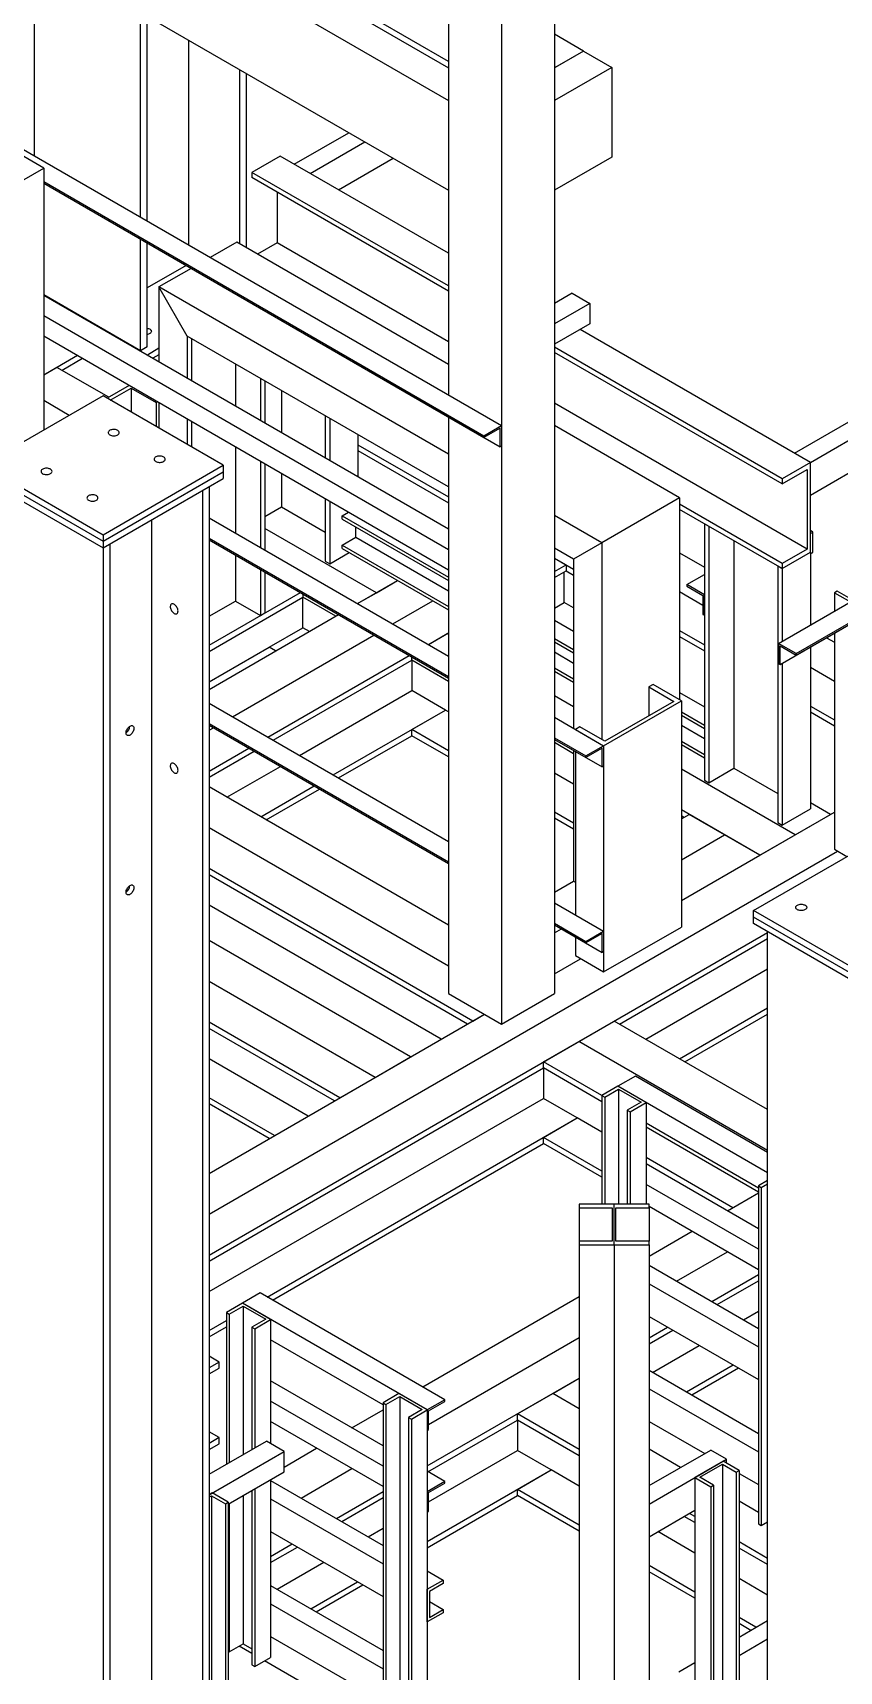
# Model space of a CAD drawing. Header units: millimetres. Extents: x 0 to 16187, y -20471 to 6290.
# Drawn here: x 9546.1 to 9626.8, y 3112.1 to 3275.9 of the extents above; entities that cross this region are included whole.
import ezdxf

# ---------------------------------------------------------------- set-up
doc = ezdxf.new("R2010")
doc.units = ezdxf.units.MM

msp = doc.modelspace()

# ---------------------------------------------------------------- linework, layer by layer
at = {"color": 7, "linetype": 'Continuous', "lineweight": 25}
for p, q in [((9587.66803, 3300.21583), (9587.66803, 3239.66933)), ((9598.27463, 3300.21583), (9598.27463, 3179.85772)), ((9542.66068, 3298.35345), (9587.66803, 3272.37126)), ((9592.97133, 3297.1543), (9592.97133, 3176.79619)), ((9542.02428, 3295.4552), (9587.66803, 3269.10563)), ((9587.66803, 3273.0026), (9550.26208, 3294.59659)), ((9542.02428, 3286.47325), (9587.66803, 3260.12368)), ((9546.26693, 3263.56968), (9546.26693, 3278.02081)), ((9556.87353, 3257.44662), (9556.87353, 3277.90097)), ((9557.54528, 3257.05882), (9557.54528, 3277.51317)), ((9561.69953, 3254.66063), (9561.69953, 3275.11497)), ((9601.17377, 3274.0449), (9598.27463, 3275.71853)), ((9601.17377, 3274.0449), (9598.27463, 3272.37126)), ((9601.17377, 3274.0449), (9598.34534, 3272.41208)), ((9601.17377, 3274.0449), (9604.00219, 3272.41208)), ((9566.80838, 3254.76892), (9566.80838, 3272.1657)), ((9598.34534, 3272.41208), (9598.27463, 3272.4529)), ((9604.00219, 3272.41208), (9598.27463, 3269.10563)), ((9604.00219, 3272.41208), (9604.00219, 3263.43013)), ((9567.48013, 3254.38113), (9567.48013, 3271.7779)), ((9536.72098, 3269.08043), (9592.97133, 3236.6078)), ((9587.66803, 3269.10563), (9587.66803, 3260.12368)), ((9598.27463, 3269.10563), (9598.27463, 3260.12368)), ((9547.18616, 3262.35355), (9541.88286, 3265.41508)), ((9572.25321, 3262.7287), (9577.70436, 3265.87558)), ((9573.8442, 3261.81024), (9579.29535, 3264.95712)), ((9541.88286, 3259.29202), (9547.18616, 3262.35355)), ((9547.18616, 3262.35355), (9547.18616, 3236.15179)), ((9570.83889, 3263.54518), (9568.01046, 3261.91236)), ((9587.66803, 3253.82992), (9570.83889, 3263.54518)), ((9576.67309, 3260.17716), (9582.12424, 3263.32404)), ((9604.00219, 3263.43013), (9598.27463, 3260.12368)), ((9547.18616, 3260.99799), (9591.20356, 3235.58729)), ((9547.18616, 3260.83469), (9591.20356, 3235.42398)), ((9547.18616, 3260.83438), (9592.82991, 3234.48481)), ((9587.66803, 3250.56429), (9568.01046, 3261.91236)), ((9568.01046, 3261.91236), (9568.01046, 3261.40202)), ((9587.66803, 3250.05395), (9568.01046, 3261.40202)), ((9570.52069, 3259.9529), (9570.52069, 3254.88987)), ((9556.87353, 3244.08884), (9556.87353, 3255.24198)), ((9557.54528, 3244.47663), (9557.54528, 3254.85419)), ((9566.49018, 3254.95261), (9563.84196, 3253.42383)), ((9587.66803, 3242.7269), (9566.49018, 3254.95261)), ((9570.52069, 3254.88987), (9568.55977, 3253.75786)), ((9587.66803, 3244.99092), (9570.52069, 3254.88987)), ((9561.42464, 3252.61469), (9557.54528, 3250.37518)), ((9561.93248, 3252.32151), (9558.712, 3250.46237)), ((9556.87353, 3244.08884), (9547.18616, 3249.68123)), ((9547.18616, 3249.64729), (9587.66803, 3226.27761)), ((9587.66803, 3233.74641), (9558.712, 3250.46237)), ((9561.54043, 3245.56339), (9558.712, 3250.46237)), ((9558.712, 3250.46237), (9558.712, 3242.99357)), ((9600.0424, 3249.83465), (9598.27463, 3248.81414)), ((9600.0424, 3249.83465), (9601.81016, 3248.81414)), ((9547.18616, 3247.60627), (9587.66803, 3224.23659)), ((9601.81016, 3248.81414), (9598.27463, 3246.77312)), ((9601.81016, 3248.81414), (9601.81016, 3246.77279)), ((9601.81016, 3246.77279), (9598.27463, 3244.73177)), ((9623.87189, 3232.92987), (9600.85141, 3246.21931)), ((9547.18616, 3245.56492), (9587.66803, 3222.19524)), ((9547.19909, 3245.55746), (9547.18616, 3245.55)), ((9557.54528, 3244.47663), (9556.87353, 3244.08884)), ((9558.712, 3244.33376), (9557.55124, 3243.66366)), ((9587.66803, 3230.48025), (9561.54043, 3245.56339)), ((9561.54043, 3245.56339), (9561.54043, 3241.36075)), ((9561.98237, 3245.30826), (9561.98237, 3241.10562)), ((9621.04347, 3231.29705), (9598.27463, 3244.44123)), ((9550.56492, 3243.61441), (9547.18616, 3241.66389)), ((9548.50845, 3242.42724), (9547.18616, 3241.66389)), ((9553.68836, 3239.43694), (9548.50845, 3242.42724)), ((9551.07766, 3243.31841), (9549.02119, 3242.13124)), ((9558.712, 3243.68053), (9558.11702, 3243.33705)), ((9558.712, 3243.02729), (9558.68279, 3243.01043)), ((9566.36644, 3242.7774), (9566.36644, 3238.57476)), ((9621.04347, 3230.78672), (9598.27463, 3243.93089)), ((9568.87666, 3241.32827), (9568.87666, 3237.12563)), ((9569.31861, 3241.07314), (9569.31861, 3236.87051)), ((9553.12586, 3239.5807), (9541.10505, 3232.64123)), ((9549.74706, 3237.63016), (9547.18616, 3239.10854)), ((9565.14668, 3232.64123), (9553.12586, 3239.5807)), ((9555.74483, 3240.62411), (9553.53163, 3239.34646)), ((9553.84983, 3239.16277), (9555.93661, 3240.36744)), ((9555.93661, 3240.36744), (9558.44684, 3238.91831)), ((9555.93661, 3240.36744), (9555.93661, 3237.95809)), ((9570.96263, 3240.12407), (9570.96263, 3235.92143)), ((9558.44684, 3238.91831), (9558.57326, 3238.99129)), ((9558.44684, 3238.91831), (9558.44684, 3236.50897)), ((9558.712, 3238.9112), (9558.712, 3236.35589)), ((9575.34669, 3237.5932), (9575.34669, 3233.39057)), ((9587.66803, 3237.4647), (9587.66803, 3179.85772)), ((9623.5537, 3224.27457), (9598.27463, 3238.86786)), ((9622.28102, 3233.84826), (9630.80154, 3238.76706)), ((9623.87189, 3232.92974), (9632.39253, 3237.8486)), ((9561.54043, 3237.27838), (9561.54043, 3234.72308)), ((9561.98237, 3237.02325), (9561.98237, 3234.46795)), ((9575.78863, 3237.33808), (9575.78863, 3233.13544)), ((9591.20356, 3235.58729), (9592.97133, 3236.6078)), ((9592.82991, 3236.36285), (9591.20356, 3235.42398)), ((9592.82991, 3234.48481), (9592.82991, 3236.36285)), ((9592.97133, 3236.6078), (9592.97133, 3234.56645)), ((9610.79042, 3229.37863), (9598.27463, 3236.60384)), ((9566.36644, 3234.49239), (9566.36644, 3225.8762)), ((9578.61706, 3235.70526), (9578.61706, 3231.50262)), ((9578.61706, 3234.70401), (9587.66803, 3229.479)), ((9591.20356, 3235.42398), (9591.20356, 3235.58729)), ((9592.97133, 3234.56645), (9592.82991, 3234.48481)), ((9623.87189, 3229.66358), (9632.39253, 3234.58243)), ((9541.10505, 3232.64123), (9553.12586, 3225.70177)), ((9553.12586, 3225.70177), (9565.14668, 3232.64123)), ((9565.14668, 3232.64123), (9565.14668, 3231.988)), ((9568.87666, 3233.04326), (9568.87666, 3224.42707)), ((9569.31861, 3232.78813), (9569.31861, 3224.17194)), ((9578.61706, 3234.11202), (9587.66803, 3228.88701)), ((9623.87189, 3232.92987), (9621.04347, 3231.29705)), ((9623.87189, 3223.94792), (9623.87189, 3232.92987)), ((9541.10505, 3231.988), (9553.12586, 3225.04853)), ((9541.10505, 3231.33477), (9553.12586, 3224.3953)), ((9553.12586, 3225.04853), (9565.14668, 3231.988)), ((9553.12586, 3224.3953), (9565.14668, 3231.33477)), ((9565.14668, 3231.988), (9565.14668, 3231.33477)), ((9570.96263, 3231.83906), (9570.96263, 3228.48503)), ((9621.04347, 3230.78672), (9623.5537, 3232.23584)), ((9621.04347, 3231.29705), (9621.04347, 3230.78672)), ((9623.5537, 3232.23584), (9623.5537, 3224.27457)), ((9563.06071, 3230.13057), (9563.06071, 3091.15519)), ((9563.73246, 3230.51836), (9563.73246, 3091.54298)), ((9575.34669, 3229.30819), (9575.34669, 3223.05591)), ((9610.79042, 3229.37863), (9603.01224, 3224.88838)), ((9610.79042, 3229.37863), (9610.79042, 3209.21126)), ((9569.31861, 3227.53595), (9570.96263, 3228.48503)), ((9570.96263, 3228.48503), (9575.34669, 3225.95416)), ((9575.78863, 3229.05307), (9575.78863, 3222.80078)), ((9577.02607, 3227.59785), (9577.66775, 3227.96828)), ((9577.02607, 3227.59785), (9587.66803, 3221.45437)), ((9577.02607, 3227.27123), (9577.02607, 3227.59785)), ((9603.01224, 3224.88838), (9598.27463, 3227.62335)), ((9621.04347, 3222.82544), (9610.79042, 3228.7444)), ((9621.04347, 3222.31511), (9610.79042, 3228.23406)), ((9557.95187, 3227.18129), (9557.95187, 3094.10446)), ((9563.73246, 3227.39676), (9587.66803, 3213.57905)), ((9580.45554, 3219.90254), (9569.31861, 3226.33175)), ((9577.02607, 3227.27123), (9587.66803, 3221.12776)), ((9578.40493, 3225.4543), (9578.40493, 3226.47523)), ((9613.26529, 3226.80535), (9613.70723, 3226.55022)), ((9613.26529, 3226.80535), (9613.26529, 3201.16597)), ((9613.70723, 3226.55022), (9613.70723, 3200.91084)), ((9624.11938, 3225.96738), (9623.87189, 3226.11025)), ((9623.87189, 3225.82451), (9624.11938, 3225.96738)), ((9624.11938, 3223.92603), (9624.11938, 3225.96738)), ((9553.12586, 3225.70177), (9553.12586, 3225.04853)), ((9553.12586, 3225.04853), (9553.12586, 3224.3953)), ((9553.12586, 3224.3953), (9553.12586, 3085.41992)), ((9553.79761, 3224.78309), (9553.79761, 3085.80772)), ((9563.73246, 3225.35574), (9587.66803, 3211.53803)), ((9563.73246, 3225.19243), (9587.66803, 3211.37472)), ((9563.73246, 3225.19212), (9587.66803, 3211.37441)), ((9577.02607, 3224.6583), (9578.40493, 3225.4543)), ((9577.02607, 3224.33168), (9577.02607, 3224.6583)), ((9577.02607, 3224.6583), (9587.66803, 3218.51483)), ((9577.02607, 3224.33168), (9587.66803, 3218.18821)), ((9578.40493, 3225.4543), (9587.66803, 3220.10682)), ((9600.18382, 3223.25504), (9598.27463, 3224.35719)), ((9603.01224, 3224.88838), (9600.18382, 3223.25504)), ((9603.01224, 3224.88838), (9603.01224, 3205.23128)), ((9616.21746, 3225.1011), (9616.21746, 3202.35997)), ((9566.36644, 3223.67156), (9566.36644, 3219.07592)), ((9575.34669, 3223.05591), (9575.78863, 3222.80078)), ((9575.78863, 3222.80078), (9577.73329, 3223.92341)), ((9598.27463, 3223.35594), (9599.42721, 3222.69057)), ((9598.27463, 3223.35594), (9600.18382, 3222.25379)), ((9598.27463, 3222.0252), (9599.42721, 3222.69057)), ((9599.42721, 3222.69057), (9599.42721, 3222.07816)), ((9600.18382, 3223.25504), (9600.18382, 3206.35384)), ((9610.79042, 3223.90293), (9613.26529, 3222.47422)), ((9623.5537, 3224.27457), (9621.04347, 3222.82544)), ((9621.04347, 3222.31511), (9623.87189, 3223.94792)), ((9621.04347, 3222.82544), (9621.04347, 3222.31511)), ((9623.87189, 3223.94792), (9623.87189, 3216.68189)), ((9623.87189, 3223.78315), (9624.11938, 3223.92603)), ((9568.87666, 3222.22244), (9568.87666, 3217.6268)), ((9569.31861, 3221.96731), (9569.31861, 3217.88193)), ((9569.31861, 3221.96397), (9569.3215, 3221.96564)), ((9578.58489, 3218.82263), (9582.57697, 3221.12721)), ((9580.45554, 3219.90254), (9582.57697, 3221.12721)), ((9598.27463, 3221.41279), (9599.42721, 3222.07816)), ((9599.25751, 3218.93795), (9599.25751, 3221.98019)), ((9599.42721, 3222.09858), (9600.18382, 3221.6618)), ((9611.49753, 3220.72196), (9613.26529, 3221.74247)), ((9620.60153, 3222.57023), (9621.04347, 3222.31511)), ((9620.60153, 3222.57023), (9620.60153, 3196.93085)), ((9621.04347, 3222.31511), (9621.04347, 3215.04907)), ((9563.73246, 3214.65711), (9572.85704, 3219.92462)), ((9563.73246, 3214.04471), (9573.10163, 3219.45341)), ((9573.10163, 3219.78342), (9573.10163, 3219.45341)), ((9573.10163, 3216.41116), (9573.10163, 3219.45341)), ((9576.38959, 3217.55531), (9573.10163, 3219.45341)), ((9578.58489, 3218.82263), (9580.45554, 3219.90254)), ((9610.79042, 3220.01683), (9613.12387, 3218.66976)), ((9613.26529, 3219.70145), (9611.49753, 3220.72196)), ((9611.49753, 3220.72196), (9611.49753, 3220.55865)), ((9611.49753, 3220.55865), (9613.12387, 3219.61978)), ((9613.12387, 3219.61978), (9613.12387, 3217.74173)), ((9613.26529, 3217.66009), (9613.26529, 3219.70145)), ((9620.68991, 3214.84497), (9630.69548, 3220.62106)), ((9622.45768, 3213.82446), (9632.46324, 3219.60055)), ((9622.45768, 3213.66115), (9632.46324, 3219.43724)), ((9626.5589, 3220.06998), (9626.27606, 3219.9067)), ((9626.27606, 3219.9067), (9627.86705, 3218.98824)), ((9626.27606, 3219.9067), (9626.27606, 3218.06978)), ((9627.93776, 3219.27399), (9626.5589, 3220.06998)), ((9563.73246, 3217.55536), (9566.36644, 3219.07592)), ((9566.36644, 3219.07592), (9568.87666, 3217.6268)), ((9568.87666, 3217.6268), (9569.31861, 3217.88193)), ((9582.12042, 3216.78161), (9586.11251, 3219.08619)), ((9598.27463, 3218.37054), (9599.25751, 3218.93795)), ((9600.18382, 3218.4032), (9599.25751, 3218.93795)), ((9620.83134, 3212.72198), (9630.8369, 3218.49807)), ((9563.73246, 3210.24851), (9576.67541, 3217.72032)), ((9569.72519, 3214.46199), (9573.10163, 3216.41116)), ((9573.75464, 3216.03419), (9573.10163, 3216.41116)), ((9598.27463, 3217.16823), (9600.18382, 3216.06608)), ((9613.12387, 3217.74173), (9613.26529, 3217.66009)), ((9566.06649, 3207.51387), (9580.21095, 3215.6793)), ((9585.65596, 3214.74059), (9587.66803, 3215.90214)), ((9585.65596, 3214.74059), (9587.52661, 3215.82049)), ((9587.52661, 3215.82049), (9587.66803, 3215.90214)), ((9587.66803, 3215.73885), (9587.52661, 3215.82049)), ((9598.27463, 3215.33131), (9600.18382, 3214.22916)), ((9598.27463, 3215.0047), (9600.18382, 3213.90255)), ((9610.79042, 3216.13073), (9613.26529, 3214.70202)), ((9610.79042, 3215.53874), (9613.26529, 3214.11002)), ((9622.45768, 3213.82446), (9620.68991, 3214.84497)), ((9620.68991, 3214.84497), (9620.68991, 3212.80362)), ((9620.83134, 3214.60002), (9622.45768, 3213.66115)), ((9620.83134, 3212.72198), (9620.83134, 3214.60002)), ((9625.49492, 3215.41421), (9626.27606, 3214.96327)), ((9626.27606, 3215.86515), (9626.27606, 3194.26732)), ((9563.73246, 3211.00246), (9569.72519, 3214.46199)), ((9569.60202, 3205.47285), (9583.74648, 3213.63827)), ((9570.3782, 3214.08501), (9569.72519, 3214.46199)), ((9570.13244, 3205.16665), (9583.99107, 3213.16707)), ((9583.99107, 3213.16707), (9583.99107, 3213.49708)), ((9587.66803, 3211.04441), (9583.99107, 3213.16707)), ((9583.99107, 3213.16707), (9583.99107, 3210.12482)), ((9598.27463, 3213.98376), (9600.18382, 3212.88161)), ((9622.45768, 3213.66115), (9622.45768, 3213.82446)), ((9623.87189, 3214.47726), (9623.87189, 3198.30854)), ((9598.27463, 3212.39177), (9600.18382, 3211.28962)), ((9598.27463, 3212.06515), (9600.18382, 3210.963)), ((9620.68991, 3212.80362), (9620.83134, 3212.72198)), ((9621.04347, 3212.84444), (9621.04347, 3196.67572)), ((9623.87189, 3212.46506), (9626.27606, 3211.07716)), ((9572.76739, 3203.64553), (9583.99107, 3210.12482)), ((9587.36751, 3208.17565), (9583.99107, 3210.12482)), ((9600.18382, 3208.51364), (9598.27463, 3209.61579)), ((9608.13877, 3210.74203), (9607.69683, 3210.4869)), ((9607.69683, 3210.4869), (9610.20706, 3209.03778)), ((9607.69683, 3210.4869), (9607.69683, 3207.58865)), ((9610.9672, 3209.10921), (9608.13877, 3210.74203)), ((9610.79042, 3209.94302), (9613.26529, 3208.51431)), ((9563.73246, 3208.86128), (9587.66803, 3195.04357)), ((9576.14382, 3201.69635), (9587.36751, 3208.17565)), ((9583.99107, 3206.22647), (9587.36751, 3208.17565)), ((9587.66803, 3208.00216), (9587.36751, 3208.17565)), ((9603.18902, 3204.61897), (9610.9672, 3209.10921)), ((9610.20706, 3209.03778), (9603.31277, 3205.05779)), ((9610.9672, 3209.10921), (9610.9672, 3186.49103)), ((9610.9672, 3208.00405), (9613.26529, 3206.67739)), ((9623.87189, 3208.57895), (9626.27606, 3207.19106)), ((9623.87189, 3207.98696), (9626.27606, 3206.59907)), ((9563.73246, 3206.82026), (9587.66803, 3193.00255)), ((9563.73246, 3206.65695), (9587.66803, 3192.83924)), ((9563.73246, 3206.65665), (9587.66803, 3192.83894)), ((9563.73246, 3206.16647), (9564.15701, 3206.41156)), ((9598.27463, 3207.45599), (9603.18902, 3204.61897)), ((9600.80254, 3206.50691), (9600.36059, 3206.25179)), ((9603.31277, 3205.05779), (9600.80254, 3206.50691)), ((9610.9672, 3207.67743), (9613.26529, 3206.35077)), ((9610.9672, 3206.6565), (9613.26529, 3205.32984)), ((9576.67424, 3201.39015), (9583.99107, 3205.61407)), ((9587.66803, 3204.10381), (9583.99107, 3206.22647)), ((9583.99107, 3205.61407), (9583.99107, 3206.22647)), ((9587.66803, 3203.49141), (9583.99107, 3205.61407)), ((9598.27463, 3205.41497), (9601.42125, 3203.59846)), ((9598.27463, 3205.25166), (9601.42125, 3203.43515)), ((9598.27463, 3205.25135), (9603.0476, 3202.49598)), ((9600.18382, 3203.8192), (9598.27463, 3204.92135)), ((9600.36059, 3206.25179), (9603.18902, 3204.61897)), ((9610.9672, 3205.0645), (9613.26529, 3203.73784)), ((9610.9672, 3204.73789), (9613.26529, 3203.41122)), ((9563.73246, 3202.08443), (9567.69255, 3204.37054)), ((9563.73246, 3201.47202), (9568.22296, 3204.06433)), ((9600.18382, 3204.1492), (9600.18382, 3191.08333)), ((9600.36059, 3204.04715), (9600.36059, 3187.71631)), ((9601.42125, 3203.59846), (9603.18902, 3204.61897)), ((9603.0476, 3204.37402), (9601.42125, 3203.43515)), ((9601.42125, 3203.43515), (9601.42125, 3203.59846)), ((9603.0476, 3202.49598), (9603.0476, 3204.37402)), ((9603.18902, 3204.61897), (9603.18902, 3202.57762)), ((9603.18902, 3204.61897), (9603.18902, 3182.00079)), ((9565.51897, 3199.4611), (9570.85791, 3202.54321)), ((9600.18382, 3200.77695), (9598.27463, 3201.8791)), ((9603.18902, 3202.57762), (9603.0476, 3202.49598)), ((9622.35162, 3195.71644), (9610.9672, 3202.28853)), ((9613.70723, 3200.91084), (9616.21746, 3202.35997)), ((9616.21746, 3202.35997), (9620.60153, 3199.8291)), ((9587.66803, 3186.67473), (9563.73246, 3200.49243)), ((9568.89541, 3197.51193), (9574.23435, 3200.59404)), ((9569.42582, 3197.20573), (9574.76477, 3200.28783)), ((9613.26529, 3201.16597), (9613.70723, 3200.91084)), ((9618.81608, 3193.67542), (9610.9672, 3198.20649)), ((9621.04347, 3196.67572), (9623.87189, 3198.30854)), ((9625.88715, 3197.75747), (9623.87189, 3198.92085)), ((9600.18382, 3196.8786), (9598.27463, 3197.98075)), ((9600.18382, 3196.26619), (9598.27463, 3197.36834)), ((9610.9672, 3189.14436), (9626.27606, 3197.98198)), ((9610.9672, 3197.30844), (9611.74501, 3197.75747)), ((9611.2146, 3197.45126), (9610.9672, 3197.59408)), ((9615.28055, 3195.71644), (9611.74501, 3197.75747)), ((9620.60153, 3196.93085), (9621.04347, 3196.67572)), ((9622.35162, 3195.71644), (9625.88715, 3197.75747)), ((9587.66803, 3182.59268), (9563.73246, 3196.41039)), ((9610.9672, 3193.2264), (9615.28055, 3195.71644)), ((9618.81608, 3193.67542), (9615.28055, 3195.71644)), ((9618.17969, 3188.14699), (9630.2005, 3195.08646)), ((9618.81608, 3193.67542), (9622.35162, 3195.71644)), ((9563.73246, 3157.79429), (9626.59426, 3194.08363)), ((9610.9672, 3189.14436), (9618.81608, 3193.67542)), ((9626.27606, 3194.26732), (9627.52881, 3193.54412)), ((9590.10755, 3177.10234), (9563.73246, 3192.32835)), ((9589.57713, 3176.79614), (9563.73246, 3191.71595)), ((9598.27463, 3189.98118), (9600.18382, 3191.08333)), ((9600.18382, 3191.08333), (9600.36059, 3190.98128)), ((9586.94218, 3175.27501), (9563.73246, 3188.6737)), ((9598.27463, 3188.92051), (9603.18902, 3186.08349)), ((9598.27463, 3186.87949), (9601.42125, 3185.06298)), ((9598.27463, 3186.71618), (9601.42125, 3184.89967)), ((9598.27463, 3186.71588), (9603.0476, 3183.9605)), ((9618.17969, 3187.49376), (9618.17969, 3188.14699)), ((9630.2005, 3181.20752), (9618.17969, 3188.14699)), ((9630.2005, 3180.55429), (9618.17969, 3187.49376)), ((9618.17969, 3186.84053), (9618.17969, 3187.49376)), ((9630.2005, 3179.90106), (9618.17969, 3186.84053)), ((9563.73246, 3153.71225), (9619.5939, 3185.96037)), ((9583.88501, 3173.51014), (9563.73246, 3185.14396)), ((9598.27463, 3185.89914), (9598.98202, 3186.30751)), ((9600.36059, 3185.51168), (9600.36059, 3183.6336)), ((9601.42125, 3185.06298), (9603.18902, 3186.08349)), ((9603.0476, 3185.83854), (9601.42125, 3184.89967)), ((9601.42125, 3184.89967), (9601.42125, 3185.06298)), ((9603.0476, 3183.9605), (9603.0476, 3185.83854)), ((9603.18902, 3182.00079), (9610.9672, 3186.49103)), ((9603.18902, 3186.08349), (9603.18902, 3184.04214)), ((9604.7801, 3176.79614), (9619.5939, 3185.34796)), ((9619.5939, 3047.04874), (9619.5939, 3186.02412)), ((9600.36059, 3183.6336), (9603.18902, 3182.00079)), ((9603.18902, 3184.04214), (9603.0476, 3183.9605)), ((9598.27463, 3181.8171), (9600.89092, 3183.32745)), ((9607.41505, 3175.27501), (9619.5939, 3182.30571)), ((9580.34947, 3171.46912), (9563.73246, 3181.06192)), ((9587.66803, 3179.85772), (9592.97133, 3176.79619)), ((9592.97133, 3176.79619), (9598.27463, 3179.85772)), ((9563.73246, 3161.87633), (9591.27427, 3177.77588)), ((9576.81394, 3169.4281), (9563.73246, 3176.97988)), ((9590.10755, 3177.10234), (9591.27427, 3177.77588)), ((9600.71415, 3175.06132), (9604.24968, 3177.10234)), ((9619.5939, 3168.24431), (9604.24968, 3177.10234)), ((9610.79148, 3173.32584), (9619.5939, 3178.40737)), ((9611.3219, 3173.01964), (9619.5939, 3177.79496)), ((9576.28352, 3169.1219), (9563.73246, 3176.36747)), ((9597.17861, 3173.0203), (9600.71415, 3175.06132)), ((9619.5939, 3164.16227), (9600.71415, 3175.06132)), ((9573.64857, 3167.60078), (9563.73246, 3173.32522)), ((9563.73246, 3153.09984), (9597.17861, 3172.40789)), ((9580.34947, 3171.46912), (9583.88501, 3173.51014)), ((9603.01224, 3169.65262), (9597.17861, 3173.0203)), ((9597.17861, 3172.40789), (9597.17861, 3173.0203)), ((9603.01224, 3169.04021), (9597.17861, 3172.40789)), ((9597.17861, 3172.40789), (9597.17861, 3169.36565)), ((9576.81394, 3169.4281), (9580.34947, 3171.46912)), ((9604.60323, 3170.57656), (9603.01224, 3169.6581)), ((9603.29509, 3169.49482), (9604.67395, 3170.29082)), ((9606.371, 3171.59707), (9604.60323, 3170.57656)), ((9619.5939, 3161.92264), (9604.60323, 3170.57656)), ((9607.43166, 3168.94375), (9604.60323, 3170.57656)), ((9604.67395, 3170.29082), (9606.93669, 3168.98457)), ((9604.67395, 3170.29082), (9604.67395, 3158.78476)), ((9619.5939, 3163.96366), (9606.371, 3171.59707)), ((9570.27214, 3165.6516), (9563.73246, 3169.42688)), ((9563.73246, 3150.05759), (9597.17861, 3169.36565)), ((9569.74172, 3165.3454), (9563.73246, 3168.81447)), ((9600.55505, 3167.41647), (9597.17861, 3169.36565)), ((9603.01224, 3169.6581), (9603.29509, 3169.49482)), ((9603.01224, 3169.6581), (9603.01224, 3158.78476)), ((9603.29509, 3169.49482), (9603.29509, 3158.78476)), ((9606.93669, 3168.98457), (9605.55783, 3168.18857)), ((9605.84067, 3168.02529), (9607.43166, 3168.94375)), ((9607.43166, 3168.94375), (9607.43166, 3158.78476)), ((9569.53655, 3149.50988), (9600.55505, 3167.41647)), ((9597.17861, 3165.4673), (9600.55505, 3167.41647)), ((9603.01224, 3165.99796), (9600.55505, 3167.41647)), ((9605.55783, 3168.18857), (9605.84067, 3168.02529)), ((9605.55783, 3168.18857), (9605.55783, 3158.78476)), ((9605.84067, 3168.02529), (9605.84067, 3158.78476)), ((9603.01224, 3162.09961), (9597.17861, 3165.4673)), ((9597.17861, 3164.85489), (9597.17861, 3165.4673)), ((9618.67466, 3160.41195), (9607.43166, 3166.90239)), ((9618.67466, 3159.99849), (9607.43166, 3166.48893)), ((9570.06697, 3149.20367), (9597.17861, 3164.85489)), ((9603.01224, 3161.48721), (9597.17861, 3164.85489)), ((9616.11033, 3158.4366), (9607.43166, 3163.44669)), ((9618.67466, 3156.32891), (9607.43166, 3162.81936)), ((9618.67466, 3154.28789), (9607.43166, 3160.77834)), ((9619.5939, 3161.14705), (9618.67466, 3160.61638)), ((9618.67466, 3160.61638), (9618.9575, 3160.4531)), ((9618.67466, 3160.61638), (9618.67466, 3126.85242)), ((9618.9575, 3160.4531), (9619.5939, 3160.82049)), ((9615.56699, 3158.12293), (9618.67466, 3159.91695)), ((9618.9575, 3160.4531), (9618.9575, 3126.68914)), ((9600.73202, 3158.78476), (9600.73202, 3158.43838)), ((9604.23202, 3158.78476), (9600.73202, 3158.78476)), ((9600.73202, 3158.43838), (9604.05702, 3158.43838)), ((9600.73202, 3158.43838), (9600.73202, 3155.09011)), ((9604.05702, 3158.43838), (9604.05702, 3155.09011)), ((9604.23202, 3154.74374), (9604.23202, 3158.78476)), ((9607.73202, 3158.78476), (9604.23202, 3158.78476)), ((9604.40702, 3158.43838), (9607.73202, 3158.43838)), ((9604.40702, 3155.09011), (9604.40702, 3158.43838)), ((9607.73202, 3158.43838), (9607.73202, 3158.78476)), ((9618.67466, 3152.24654), (9607.73202, 3158.56359)), ((9607.73202, 3158.43838), (9607.73202, 3155.09011)), ((9607.73202, 3153.5999), (9612.03117, 3156.08175)), ((9600.73202, 3155.09011), (9600.73202, 3154.74374)), ((9604.05702, 3155.09011), (9600.73202, 3155.09011)), ((9600.73202, 3154.74374), (9604.23202, 3154.74374)), ((9600.73202, 3154.74374), (9600.73202, 3089.01221)), ((9604.23202, 3154.74374), (9604.23202, 3089.01221)), ((9604.23202, 3154.74374), (9607.73202, 3154.74374)), ((9607.73202, 3155.09011), (9604.40702, 3155.09011)), ((9607.73202, 3154.74374), (9607.73202, 3155.09011)), ((9607.73202, 3154.74374), (9607.73202, 3089.01221)), ((9610.47445, 3151.10103), (9615.56671, 3154.04072)), ((9607.73202, 3152.6842), (9618.67466, 3146.36715)), ((9607.73202, 3150.84728), (9618.67466, 3144.53023)), ((9614.00998, 3149.06001), (9618.67466, 3151.75287)), ((9614.5404, 3148.75381), (9618.67466, 3151.14046)), ((9568.82363, 3149.92144), (9567.05586, 3148.90093)), ((9587.31447, 3139.2469), (9568.82363, 3149.92144)), ((9585.09184, 3140.53), (9600.73202, 3149.55888)), ((9567.05586, 3148.90093), (9565.46487, 3147.98247)), ((9565.46487, 3147.98247), (9565.74772, 3147.81919)), ((9565.46487, 3147.98247), (9565.46487, 3132.79596)), ((9565.74772, 3147.81919), (9567.12658, 3148.61518)), ((9565.74772, 3147.81919), (9565.74772, 3132.95924)), ((9585.54671, 3138.22639), (9567.05586, 3148.90093)), ((9569.88429, 3147.26811), (9567.05586, 3148.90093)), ((9567.12658, 3148.61518), (9569.38932, 3147.30893)), ((9567.12658, 3148.61518), (9567.12658, 3133.75524)), ((9607.73202, 3147.58112), (9618.67466, 3141.26407)), ((9617.17535, 3147.23268), (9618.67466, 3148.09821)), ((9563.73246, 3146.15925), (9565.46487, 3147.15934)), ((9563.73246, 3145.54684), (9565.46487, 3146.54694)), ((9569.38932, 3147.30893), (9568.01046, 3146.51293)), ((9568.01046, 3146.51293), (9568.2933, 3146.34965)), ((9568.01046, 3146.51293), (9568.01046, 3134.26549)), ((9568.2933, 3146.34965), (9569.88429, 3147.26811)), ((9568.2933, 3146.34965), (9568.2933, 3134.42877)), ((9569.88429, 3147.26811), (9569.88429, 3134.85739)), ((9607.73202, 3145.43582), (9609.59011, 3146.50847)), ((9607.73202, 3144.82341), (9610.12052, 3146.20226)), ((9581.12729, 3138.73631), (9569.88429, 3145.22676)), ((9585.68813, 3136.79219), (9600.73202, 3145.47684)), ((9608.08755, 3141.98641), (9612.75547, 3144.68114)), ((9564.72241, 3143.0173), (9563.73246, 3143.58879)), ((9564.72241, 3143.0173), (9563.73246, 3142.44582)), ((9564.72241, 3142.4049), (9564.72241, 3143.0173)), ((9611.46399, 3140.03723), (9616.13191, 3142.73197)), ((9563.73246, 3141.83341), (9564.72241, 3142.4049)), ((9581.12729, 3134.65328), (9569.88429, 3141.14372)), ((9585.54671, 3132.62851), (9600.73202, 3141.3948)), ((9598.09785, 3139.87413), (9600.73202, 3141.3948)), ((9607.73202, 3142.19165), (9618.67466, 3135.8746)), ((9611.9944, 3139.73103), (9616.66232, 3142.42576)), ((9582.71828, 3139.85921), (9581.12729, 3138.94075)), ((9581.41013, 3138.77747), (9582.78899, 3139.57346)), ((9585.54671, 3138.22639), (9582.71828, 3139.85921)), ((9582.78899, 3139.57346), (9585.05173, 3138.26721)), ((9582.78899, 3139.57346), (9582.78899, 3105.8095)), ((9587.31447, 3139.2469), (9585.54671, 3138.22639)), ((9587.31447, 3139.08359), (9587.31447, 3139.2469)), ((9594.56232, 3137.83311), (9598.09785, 3139.87413)), ((9600.73202, 3138.35346), (9598.09785, 3139.87413)), ((9607.73202, 3140.35473), (9618.67466, 3134.03768)), ((9581.12729, 3132.61226), (9569.88429, 3139.1027)), ((9578.01962, 3136.4473), (9581.12729, 3138.24131)), ((9581.12729, 3138.94075), (9581.41013, 3138.77747)), ((9581.12729, 3138.94075), (9581.12729, 3105.17679)), ((9581.41013, 3138.77747), (9581.41013, 3105.0135)), ((9585.05173, 3138.26721), (9583.67287, 3137.47121)), ((9583.95572, 3137.30793), (9585.54671, 3138.22639)), ((9585.54671, 3138.22639), (9585.54671, 3136.18504)), ((9585.54671, 3138.22639), (9585.54671, 3104.46243)), ((9585.68813, 3138.14472), (9587.31447, 3139.08359)), ((9585.68813, 3136.26668), (9585.68813, 3138.14472)), ((9600.73202, 3134.27142), (9594.56232, 3137.83311)), ((9594.56232, 3137.2207), (9594.56232, 3137.83311)), ((9564.72241, 3135.4643), (9563.73246, 3136.03578)), ((9581.12729, 3130.57091), (9569.88429, 3137.06135)), ((9583.67287, 3137.47121), (9583.67287, 3103.70725)), ((9583.67287, 3137.47121), (9583.95572, 3137.30793)), ((9583.95572, 3137.30793), (9583.95572, 3103.54397)), ((9585.54671, 3136.18504), (9585.68813, 3136.26668)), ((9585.62111, 3132.05905), (9594.56232, 3137.2207)), ((9600.73202, 3133.65901), (9594.56232, 3137.2207)), ((9594.56232, 3137.2207), (9594.56232, 3134.17846)), ((9607.73202, 3137.08857), (9613.29733, 3133.87578)), ((9564.72241, 3135.4643), (9563.73246, 3134.89281)), ((9563.73246, 3131.79586), (9569.46003, 3135.10231)), ((9563.73246, 3134.28041), (9564.72241, 3134.85189)), ((9564.72241, 3134.85189), (9564.72241, 3135.4643)), ((9571.22779, 3134.0818), (9569.46003, 3135.10231)), ((9571.22779, 3132.52646), (9574.4838, 3134.40611)), ((9610.89288, 3132.48772), (9607.73202, 3134.31244)), ((9563.73246, 3129.75484), (9571.22779, 3134.0818)), ((9571.22779, 3132.04045), (9571.22779, 3134.0818)), ((9585.68813, 3129.0555), (9594.56232, 3134.17846)), ((9597.93875, 3132.22928), (9594.56232, 3134.17846)), ((9607.73202, 3130.663), (9613.90169, 3134.22467)), ((9607.73202, 3128.82608), (9615.49268, 3133.30621)), ((9615.13913, 3133.10211), (9612.3107, 3131.46929)), ((9612.80567, 3131.51011), (9615.06842, 3132.81637)), ((9615.49268, 3133.30621), (9613.90169, 3134.22467)), ((9615.06842, 3132.81637), (9616.44727, 3132.02037)), ((9615.06842, 3132.81637), (9615.06842, 3107.17699)), ((9616.73012, 3132.18365), (9615.13913, 3133.10211)), ((9615.49268, 3132.89801), (9615.49268, 3133.30621)), ((9565.64165, 3128.81564), (9571.22779, 3132.04045)), ((9569.88429, 3131.26486), (9569.88429, 3113.50415)), ((9569.88429, 3131.18196), (9581.12729, 3124.69151)), ((9572.92708, 3129.42539), (9578.01934, 3132.36509)), ((9585.54671, 3125.07551), (9597.93875, 3132.22928)), ((9587.31447, 3131.08149), (9585.54671, 3132.102)), ((9587.31447, 3131.08149), (9585.54671, 3130.06098)), ((9587.31447, 3130.91818), (9587.31447, 3131.08149)), ((9594.56232, 3130.28011), (9597.93875, 3132.22928)), ((9600.73202, 3130.61676), (9597.93875, 3132.22928)), ((9612.3107, 3131.46929), (9613.90169, 3130.55083)), ((9612.3107, 3131.46929), (9612.3107, 3105.82991)), ((9614.18453, 3130.71412), (9612.80567, 3131.51011)), ((9616.44727, 3132.02037), (9616.73012, 3132.18365)), ((9616.44727, 3132.02037), (9616.44727, 3106.38099)), ((9616.73012, 3132.18365), (9616.73012, 3106.54427)), ((9616.73012, 3131.89408), (9618.67466, 3130.77152)), ((9564.05066, 3129.93853), (9563.73246, 3129.75484)), ((9563.73246, 3129.50991), (9563.97995, 3129.65279)), ((9563.97995, 3129.65279), (9565.35881, 3128.85679)), ((9563.97995, 3129.65279), (9563.97995, 3104.0134)), ((9565.64165, 3129.02007), (9564.05066, 3129.93853)), ((9567.12658, 3129.67286), (9567.12658, 3114.85122)), ((9568.01046, 3130.18312), (9568.01046, 3112.74897)), ((9568.2933, 3130.3464), (9568.2933, 3112.58569)), ((9569.88429, 3129.34504), (9581.12729, 3122.8546)), ((9576.46261, 3127.38437), (9581.12729, 3130.07723)), ((9576.99303, 3127.07817), (9581.12729, 3129.46483)), ((9585.54671, 3130.06098), (9585.54671, 3128.01963)), ((9585.54671, 3124.4631), (9594.56232, 3129.6677)), ((9585.68813, 3129.97932), (9587.31447, 3130.91818)), ((9585.68813, 3128.10127), (9585.68813, 3129.97932)), ((9600.73202, 3126.71841), (9594.56232, 3130.28011)), ((9594.56232, 3129.6677), (9594.56232, 3130.28011)), ((9600.73202, 3126.10601), (9594.56232, 3129.6677)), ((9613.90169, 3130.55083), (9614.18453, 3130.71412)), ((9613.90169, 3130.55083), (9613.90169, 3104.91145)), ((9614.18453, 3130.71412), (9614.18453, 3105.07473)), ((9565.35881, 3128.85679), (9565.64165, 3129.02007)), ((9565.35881, 3128.85679), (9565.35881, 3103.21741)), ((9565.64165, 3129.02007), (9565.64165, 3103.38069)), ((9565.74772, 3128.87687), (9565.74772, 3114.05522)), ((9585.54671, 3128.01963), (9585.68813, 3128.10127)), ((9607.73202, 3125.55992), (9612.3107, 3128.20313)), ((9612.3107, 3127.58719), (9611.77722, 3127.89516)), ((9618.67466, 3127.99539), (9616.73012, 3129.11795)), ((9569.88429, 3126.07888), (9581.12729, 3119.58843)), ((9579.62798, 3125.55705), (9581.12729, 3126.42258)), ((9612.3107, 3126.97478), (9611.2468, 3127.58896)), ((9618.67466, 3126.85242), (9618.9575, 3126.68914)), ((9618.9575, 3126.68914), (9619.5939, 3127.05652)), ((9569.88429, 3123.58679), (9572.04274, 3124.83283)), ((9569.88429, 3122.97438), (9572.57315, 3124.52663)), ((9612.3107, 3123.93253), (9608.61185, 3126.06783)), ((9619.5939, 3123.38269), (9616.73012, 3125.03591)), ((9570.54018, 3120.31077), (9575.2081, 3123.00551)), ((9619.5939, 3122.77028), (9616.73012, 3124.42351)), ((9585.54671, 3122.14024), (9587.1377, 3121.22178)), ((9585.54671, 3120.30332), (9587.1377, 3121.22178)), ((9587.1377, 3121.22178), (9587.1377, 3120.89516)), ((9612.3107, 3120.03419), (9607.73202, 3122.6774)), ((9612.3107, 3119.42178), (9607.73202, 3122.06499)), ((9619.5939, 3119.72803), (9616.73012, 3121.38126)), ((9569.88429, 3120.68941), (9581.12729, 3114.19896)), ((9573.91662, 3118.3616), (9578.58454, 3121.05633)), ((9574.44703, 3118.05539), (9579.11495, 3120.75013)), ((9585.54671, 3117.03716), (9585.54671, 3120.30332)), ((9587.1377, 3120.89516), (9585.75884, 3120.09916)), ((9585.75884, 3120.09916), (9585.75884, 3117.48623)), ((9569.88429, 3118.85249), (9581.12729, 3112.36205)), ((9587.1377, 3117.95562), (9585.54671, 3117.03716)), ((9585.75884, 3119.07823), (9587.1377, 3118.28223)), ((9585.75884, 3117.48623), (9587.1377, 3118.28223)), ((9587.1377, 3118.28223), (9587.1377, 3117.95562)), ((9618.42536, 3116.50427), (9616.73012, 3117.48291)), ((9616.73012, 3115.52562), (9619.5939, 3117.17885)), ((9617.89495, 3116.19806), (9616.73012, 3116.8705)), ((9565.74772, 3114.05522), (9567.12658, 3114.85122)), ((9568.01046, 3113.89194), (9566.73767, 3114.62671)), ((9567.12658, 3114.85122), (9568.01046, 3114.34097)), ((9569.88429, 3115.58633), (9581.12729, 3109.09588)), ((9616.73012, 3113.6887), (9619.5939, 3115.34193)), ((9565.64165, 3114.11645), (9565.74772, 3114.05522)), ((9568.2933, 3112.58569), (9569.88429, 3113.50415)), ((9581.12729, 3106.31976), (9569.28325, 3113.15717)), ((9610.71971, 3112.05589), (9612.3107, 3112.97435)), ((9568.01046, 3112.74897), (9568.2933, 3112.58569))]:
    msp.add_line(p, q, dxfattribs=at)
at = {"color": 7, "linetype": 'Continuous', "lineweight": 25, "flags": 128}
for points in [[(9557.54528, 3246.33464), (9557.58551, 3246.3275), (9557.67529, 3246.30396), (9557.75634, 3246.27154), (9557.82606, 3246.23129), (9557.88221, 3246.1845), (9557.92299, 3246.13267), (9557.94709, 3246.07748), (9557.95372, 3246.02068), (9557.94268, 3245.96412), (9557.91432, 3245.9096), (9557.86956, 3245.85888), (9557.80982, 3245.81359), (9557.73704, 3245.77519), (9557.65355, 3245.74491), (9557.56204, 3245.72371), (9557.54528, 3245.72097)], [(9553.79761, 3235.68235), (9553.8733, 3235.64587), (9553.95906, 3235.61778), (9554.05213, 3235.59898), (9554.14952, 3235.59008), (9554.2481, 3235.59136), (9554.3447, 3235.60277), (9554.43622, 3235.62396), (9554.51971, 3235.65425), (9554.59249, 3235.69265), (9554.65222, 3235.73794), (9554.69698, 3235.78866), (9554.72534, 3235.84318), (9554.73638, 3235.89974), (9554.72975, 3235.95654), (9554.70566, 3236.01173), (9554.66488, 3236.06356), (9554.60873, 3236.11035), (9554.539, 3236.1506), (9554.45795, 3236.18302), (9554.36817, 3236.20656), (9554.27256, 3236.22047), (9554.17418, 3236.2243), (9554.0762, 3236.21792), (9553.98176, 3236.20155), (9553.8939, 3236.17571), (9553.81545, 3236.14123), (9553.74893, 3236.09921), (9553.69647, 3236.05101), (9553.65976, 3235.99818), (9553.63998, 3235.94242), (9553.63777, 3235.88551), (9553.65319, 3235.82929), (9553.68576, 3235.77556), (9553.73442, 3235.72605), (9553.79761, 3235.68235)], [(9558.39381, 3233.02903), (9558.4695, 3232.99255), (9558.55526, 3232.96446), (9558.64833, 3232.94566), (9558.74572, 3232.93675), (9558.8443, 3232.93803), (9558.9409, 3232.94945), (9559.03241, 3232.97064), (9559.1159, 3233.00092), (9559.18868, 3233.03933), (9559.24841, 3233.08462), (9559.29318, 3233.13533), (9559.32154, 3233.18985), (9559.33258, 3233.24642), (9559.32594, 3233.30321), (9559.30185, 3233.35841), (9559.26107, 3233.41023), (9559.20492, 3233.45702), (9559.1352, 3233.49727), (9559.05415, 3233.52969), (9558.96437, 3233.55323), (9558.86875, 3233.56714), (9558.77037, 3233.57097), (9558.67239, 3233.5646), (9558.57795, 3233.54822), (9558.4901, 3233.52238), (9558.41165, 3233.4879), (9558.34512, 3233.44588), (9558.29266, 3233.39769), (9558.25595, 3233.34486), (9558.23617, 3233.28909), (9558.23396, 3233.23218), (9558.24939, 3233.17596), (9558.28195, 3233.12223), (9558.33061, 3233.07272), (9558.39381, 3233.02903)], [(9547.0801, 3231.80442), (9547.15579, 3231.76794), (9547.24155, 3231.73984), (9547.33462, 3231.72104), (9547.43201, 3231.71214), (9547.53059, 3231.71342), (9547.62719, 3231.72483), (9547.7187, 3231.74603), (9547.80219, 3231.77631), (9547.87497, 3231.81471), (9547.93471, 3231.86), (9547.97947, 3231.91072), (9548.00783, 3231.96524), (9548.01887, 3232.0218), (9548.01224, 3232.0786), (9547.98814, 3232.13379), (9547.94736, 3232.18562), (9547.89121, 3232.23241), (9547.82149, 3232.27266), (9547.74044, 3232.30508), (9547.65066, 3232.32862), (9547.55505, 3232.34253), (9547.45667, 3232.34636), (9547.35868, 3232.33998), (9547.26425, 3232.32361), (9547.17639, 3232.29777), (9547.09794, 3232.26329), (9547.03141, 3232.22127), (9546.97895, 3232.17307), (9546.94224, 3232.12024), (9546.92247, 3232.06448), (9546.92025, 3232.00757), (9546.93568, 3231.95135), (9546.96824, 3231.89762), (9547.01691, 3231.84811), (9547.0801, 3231.80442)], [(9551.67629, 3229.15109), (9551.75198, 3229.11461), (9551.83774, 3229.08652), (9551.93081, 3229.06772), (9552.0282, 3229.05881), (9552.12678, 3229.06009), (9552.22338, 3229.07151), (9552.3149, 3229.0927), (9552.39839, 3229.12298), (9552.47117, 3229.16139), (9552.5309, 3229.20668), (9552.57566, 3229.2574), (9552.60402, 3229.31191), (9552.61506, 3229.36848), (9552.60843, 3229.42527), (9552.58434, 3229.48047), (9552.54356, 3229.53229), (9552.48741, 3229.57909), (9552.41768, 3229.61934), (9552.33663, 3229.65175), (9552.24685, 3229.67529), (9552.15124, 3229.6892), (9552.05286, 3229.69303), (9551.95488, 3229.68666), (9551.86044, 3229.67029), (9551.77258, 3229.64444), (9551.69413, 3229.60996), (9551.62761, 3229.56795), (9551.57515, 3229.51975), (9551.53844, 3229.46692), (9551.51866, 3229.41115), (9551.51645, 3229.35424), (9551.53187, 3229.29802), (9551.56444, 3229.24429), (9551.6131, 3229.19479), (9551.67629, 3229.15109)], [(9560.23228, 3217.84123), (9560.30173, 3217.80836), (9560.36894, 3217.79098), (9560.43176, 3217.78965), (9560.48816, 3217.80441), (9560.53635, 3217.83479), (9560.57476, 3217.87981), (9560.60216, 3217.93802), (9560.61767, 3218.00756), (9560.6208, 3218.08619), (9560.61144, 3218.17138), (9560.5899, 3218.26039), (9560.55686, 3218.35036), (9560.51339, 3218.43841), (9560.46088, 3218.52169), (9560.40103, 3218.59754), (9560.33575, 3218.66351), (9560.26715, 3218.71749), (9560.19742, 3218.75774), (9560.12882, 3218.78297), (9560.06354, 3218.79236), (9560.00369, 3218.78562), (9559.95118, 3218.76296), (9559.90771, 3218.72511), (9559.87467, 3218.67328), (9559.85313, 3218.60914), (9559.84377, 3218.53476), (9559.8469, 3218.45252), (9559.86241, 3218.36507), (9559.88981, 3218.27522), (9559.92822, 3218.18585), (9559.97641, 3218.09984), (9560.03281, 3218.01995), (9560.09563, 3217.94875), (9560.16284, 3217.88854), (9560.23228, 3217.84123)], [(9555.42396, 3205.89934), (9555.43021, 3205.98314), (9555.44876, 3206.07146), (9555.47901, 3206.16147), (9555.51999, 3206.25026), (9555.57039, 3206.33499), (9555.62858, 3206.41294), (9555.69269, 3206.48159), (9555.76066, 3206.53875), (9555.83032, 3206.58257), (9555.89941, 3206.61165), (9555.96572, 3206.62505), (9556.02712, 3206.62234), (9556.08163, 3206.60361), (9556.1275, 3206.56946), (9556.16326, 3206.52099), (9556.18776, 3206.45975), (9556.20021, 3206.38772), (9556.20021, 3206.30721), (9556.18776, 3206.2208), (9556.16326, 3206.13128), (9556.1275, 3206.04152), (9556.08163, 3205.9544), (9556.02712, 3205.87273), (9555.96572, 3205.79914), (9555.89941, 3205.73598), (9555.83032, 3205.68528), (9555.76066, 3205.64869), (9555.69269, 3205.62736), (9555.62858, 3205.62199), (9555.57039, 3205.63276), (9555.51999, 3205.6593), (9555.47901, 3205.70078), (9555.44876, 3205.75586), (9555.43021, 3205.82276), (9555.42396, 3205.89934)], [(9560.23228, 3201.91868), (9560.30173, 3201.88581), (9560.36894, 3201.86843), (9560.43176, 3201.8671), (9560.48816, 3201.88186), (9560.53635, 3201.91224), (9560.57476, 3201.95726), (9560.60216, 3202.01548), (9560.61767, 3202.08502), (9560.6208, 3202.16364), (9560.61144, 3202.24883), (9560.5899, 3202.33784), (9560.55686, 3202.42782), (9560.51339, 3202.51586), (9560.46088, 3202.59914), (9560.40103, 3202.67499), (9560.33575, 3202.74097), (9560.26715, 3202.79495), (9560.19742, 3202.8352), (9560.12882, 3202.86042), (9560.06354, 3202.86982), (9560.00369, 3202.86307), (9559.95118, 3202.84041), (9559.90771, 3202.80256), (9559.87467, 3202.75073), (9559.85313, 3202.6866), (9559.84377, 3202.61222), (9559.8469, 3202.52998), (9559.86241, 3202.44253), (9559.88981, 3202.35267), (9559.92822, 3202.2633), (9559.97641, 3202.17729), (9560.03281, 3202.09741), (9560.09563, 3202.02621), (9560.16284, 3201.96599), (9560.23228, 3201.91868)], [(9555.42396, 3189.9768), (9555.43021, 3190.0606), (9555.44876, 3190.14892), (9555.47901, 3190.23892), (9555.51999, 3190.32771), (9555.57039, 3190.41245), (9555.62858, 3190.49039), (9555.69269, 3190.55905), (9555.76066, 3190.61621), (9555.83032, 3190.66003), (9555.89941, 3190.68911), (9555.96572, 3190.70251), (9556.02712, 3190.6998), (9556.08163, 3190.68107), (9556.1275, 3190.64692), (9556.16326, 3190.59844), (9556.18776, 3190.53721), (9556.20021, 3190.46518), (9556.20021, 3190.38466), (9556.18776, 3190.29826), (9556.16326, 3190.20873), (9556.1275, 3190.11897), (9556.08163, 3190.03186), (9556.02712, 3189.95019), (9555.96572, 3189.87659), (9555.89941, 3189.81343), (9555.83032, 3189.76274), (9555.76066, 3189.72614), (9555.69269, 3189.70481), (9555.62858, 3189.69945), (9555.57039, 3189.71021), (9555.51999, 3189.73676), (9555.47901, 3189.77824), (9555.44876, 3189.83331), (9555.43021, 3189.90022), (9555.42396, 3189.9768)], [(9622.56375, 3188.22863), (9622.50055, 3188.27233), (9622.45189, 3188.32184), (9622.41933, 3188.37557), (9622.4039, 3188.43179), (9622.40611, 3188.4887), (9622.42589, 3188.54446), (9622.4626, 3188.59729), (9622.51506, 3188.64549), (9622.58159, 3188.6875), (9622.66004, 3188.72199), (9622.74789, 3188.74783), (9622.84233, 3188.7642), (9622.94031, 3188.77057), (9623.03869, 3188.76674), (9623.13431, 3188.75284), (9623.22409, 3188.7293), (9623.30514, 3188.69688), (9623.37486, 3188.65663), (9623.43101, 3188.60984), (9623.47179, 3188.55801), (9623.49588, 3188.50281), (9623.50252, 3188.44602), (9623.49148, 3188.38946), (9623.46312, 3188.33494), (9623.41835, 3188.28422), (9623.35862, 3188.23893), (9623.28584, 3188.20053), (9623.20235, 3188.17024), (9623.11084, 3188.14905), (9623.01424, 3188.13763), (9622.91566, 3188.13636), (9622.81827, 3188.14526), (9622.7252, 3188.16406), (9622.63944, 3188.19215), (9622.56375, 3188.22863)]]:
    msp.add_lwpolyline(points, dxfattribs=at)
at = {"color": 7, "linetype": 'Continuous', "lineweight": 25}
for centre in [(9554.98057, 3206.60433), (9554.98057, 3190.68178)]:
    msp.add_arc(centre, 0.83289, 302.1643925, 357.840984, dxfattribs=at)

doc.saveas('drawing.dxf')
